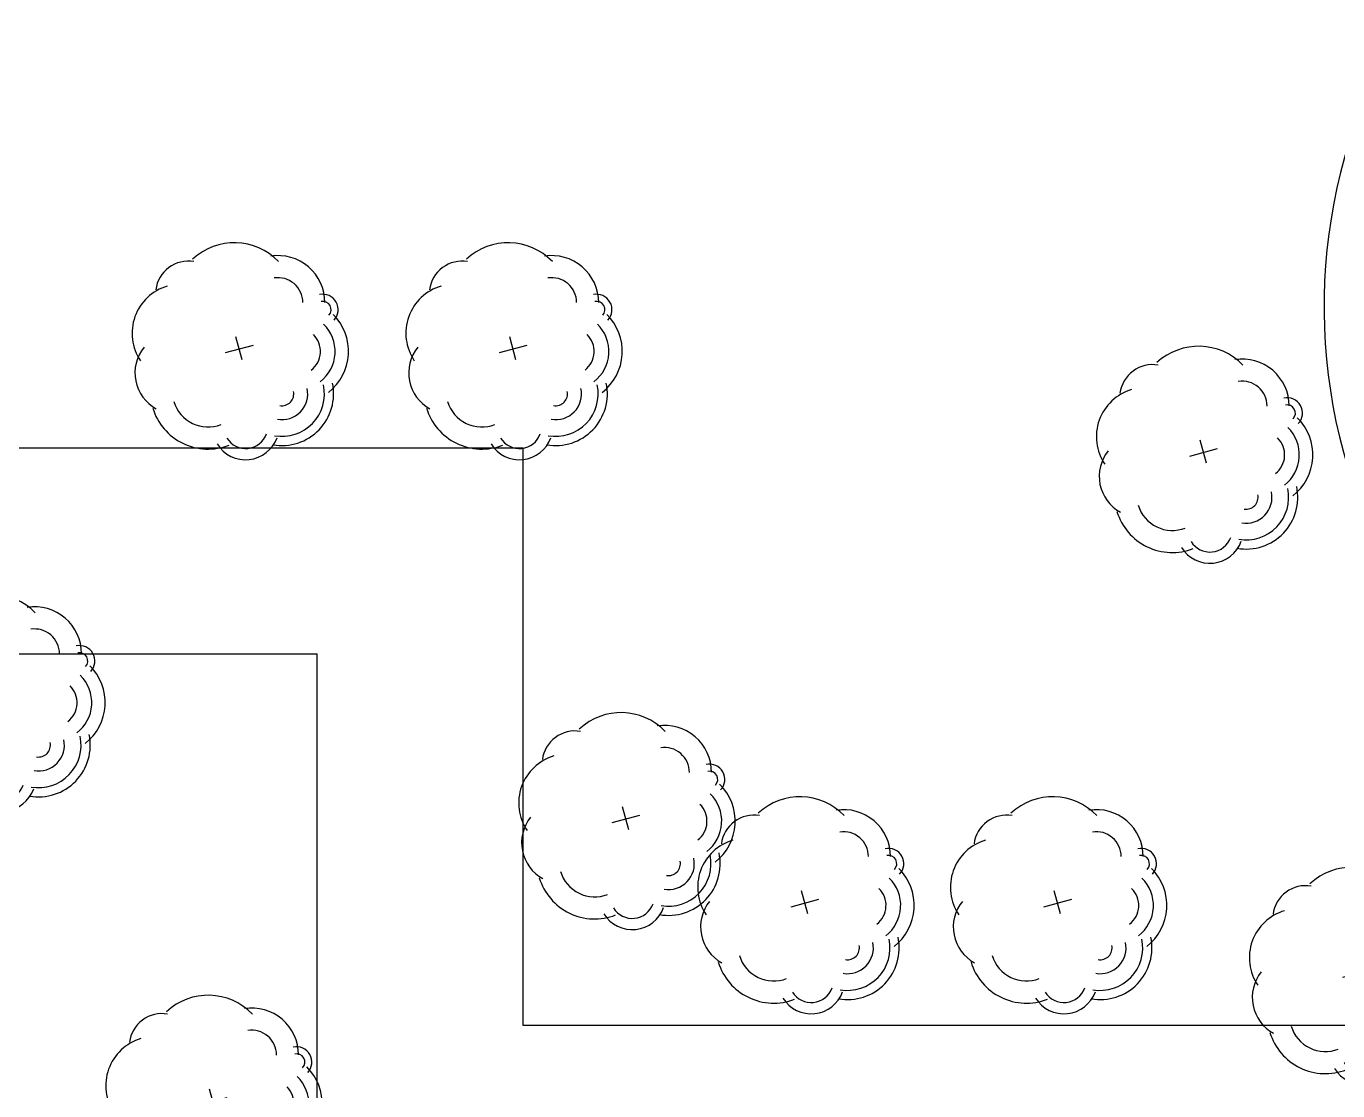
# Model space of a CAD drawing. Extents: x 225694 to 1397201, y -46174 to 794826.
# Drawn here: x 653760 to 672849, y 550020 to 565510 of the extents above; entities that cross this region are included whole.
import ezdxf

# ---------------------------------------------------------------- set-up
doc = ezdxf.new("R2010")
doc.units = 0
doc.header["$LTSCALE"] = 0.5
doc.header["$MEASUREMENT"] = 0
for name, color, linetype in [('08-树', 73, 'Continuous'), ('WIN', 4, 'Continuous'), ('树', 124, 'Continuous'), ('路', 40, 'Continuous')]:
    doc.layers.add(name, color=color, linetype=linetype)

# ---------------------------------------------------------------- blocks, each defined once
blk = doc.blocks.new('桂花')
at = {"layer": '08-树', "linetype": 'ByBlock'}
for p, q in [((-149.0060604214668, -186.9465072154999), (-149.4984583139449, 195.220464288439)), ((0, 0), (-316.362299966815, -0.4076127760126838))]:
    blk.add_line(p, q, dxfattribs=at)
for centre, radius, start, end in [((-367.0611119180976, 1209.757897574455), 204.1216179958235, 31.93740315200973, 177.2864607733007), ((79.2008694246324, 732.2240327842519), 688.1709901834264, 22.68420261794451, 120.5813927694716), ((-611.6496882542997, 656.495807589592), 625.5605066664695, 75.25333079559199, 173.8892588949253), ((-367.0611119180976, 1209.757897574455), 110.3875219606684, 31.93740315200973, 177.2864607733007), ((79.2008694246324, 732.2240327842519), 509.2916722787301, 22.68420261794451, 120.5813927694716), ((573.7624242335587, 394.7177301831543), 687.4305518152618, 335.0514488567374, 87.04817699742848), ((-611.6496882542997, 656.495807589592), 331.7840401786329, 75.25333079559199, 173.8892588949253), ((79.2008694246324, 732.2240327842519), 313.8299231961281, 22.68420261794451, 120.5813927694716), ((573.7624242335587, 394.7177301831543), 565.1816414891315, 335.0514488567374, 87.04817699742848), ((-742.7348157048255, 92.94799705222249), 815.1242344299916, 118.8409377158755, 207.9924865237155), ((573.7624242335587, 394.7177301831543), 343.5165014671117, 335.0514488567374, 87.04817699742848), ((573.7624242335587, 394.7177301831543), 158.0310236588289, 335.0514488567374, 87.04817699742848), ((867.6290211126179, -183.1415743030593), 443.4853105958114, 286.7742034984123, 55.27854393165255), ((867.6290211126179, -183.1415743030593), 294.1189658487376, 286.7742034984123, 55.27854393165255), ((-1030.568343235558, -464.908974225822), 436.8215813354649, 155.3762929480579, 247.6371806816713), ((286.6005515188008, -545.2127997882708), 475.2316819009972, 271.8980861382924, 6.290952122889609), ((286.6005515188008, -545.2127997882708), 769.0616111123394, 271.8980861382924, 6.290952122889609), ((-551.8929319918243, -692.0422300122664), 651.9717283413304, 181.4393796203018, 289.2261733863383), ((-59.40016065091186, -897.4099740229576), 542.5514063120647, 216.0983444395884, 316.3438707774124)]:
    blk.add_arc(centre, radius, start, end, dxfattribs=at)
blk = doc.blocks.new('GUIHUA')
at = {"layer": '树', "linetype": 'ByBlock', "xscale": 1.0944, "yscale": 1.0944, "zscale": 1.0944}
blk.add_blockref('桂花', (169.1119032138959, -7.853035176754929), dxfattribs=at)

msp = doc.modelspace()

# ---------------------------------------------------------------- linework, layer by layer
at = {"layer": 'WIN', "color": 7}
msp.add_arc((680769.4517283638, 561430.4393419819), 8120.000000000001, 149.8369114174488, 201.6822025257994, dxfattribs=at)
at = {"layer": '路', "color": 7}
for p, q in [((621260.9185514669, 559376.7834699207), (660992.4100186707, 559376.7834699206)), ((660992.4100186708, 550972.1996547214), (660992.4100186707, 559376.7834699206)), ((642720.2370889784, 556376.7834699207), (657992.4100186707, 556376.7834699207)), ((657992.410018671, 547972.1996547214), (657992.4100186707, 556376.7834699207)), ((671763.6923885037, 550972.1996547214), (660992.4100186708, 550972.1996547214))]:
    msp.add_line(p, q, dxfattribs=at)
at = {"layer": '路', "color": 7, "linetype": 'Continuous'}
msp.add_line((691569.4516853368, 550972.1996547215), (670578.282320165, 550972.1996547214), dxfattribs=at)

# ---------------------------------------------------------------- block references
at = {"layer": '树', "color": 7, "rotation": 284.9686464037668}
for p in [(656865.6427267975, 560821.6841974772), (660850.3000720589, 560821.6841974772), (670900.1571489663, 559316.012978988), (653323.7354215764, 555709.9364088821), (662492.58103808, 553984.804603222), (665097.9330053673, 552759.6736036252), (668776.0727733037, 552759.6736036252), (673127.3423743092, 551733.5310885708), (656482.5056384689, 549872.0644604961)]:
    msp.add_blockref('GUIHUA', p, dxfattribs=at)

doc.saveas('drawing.dxf')
